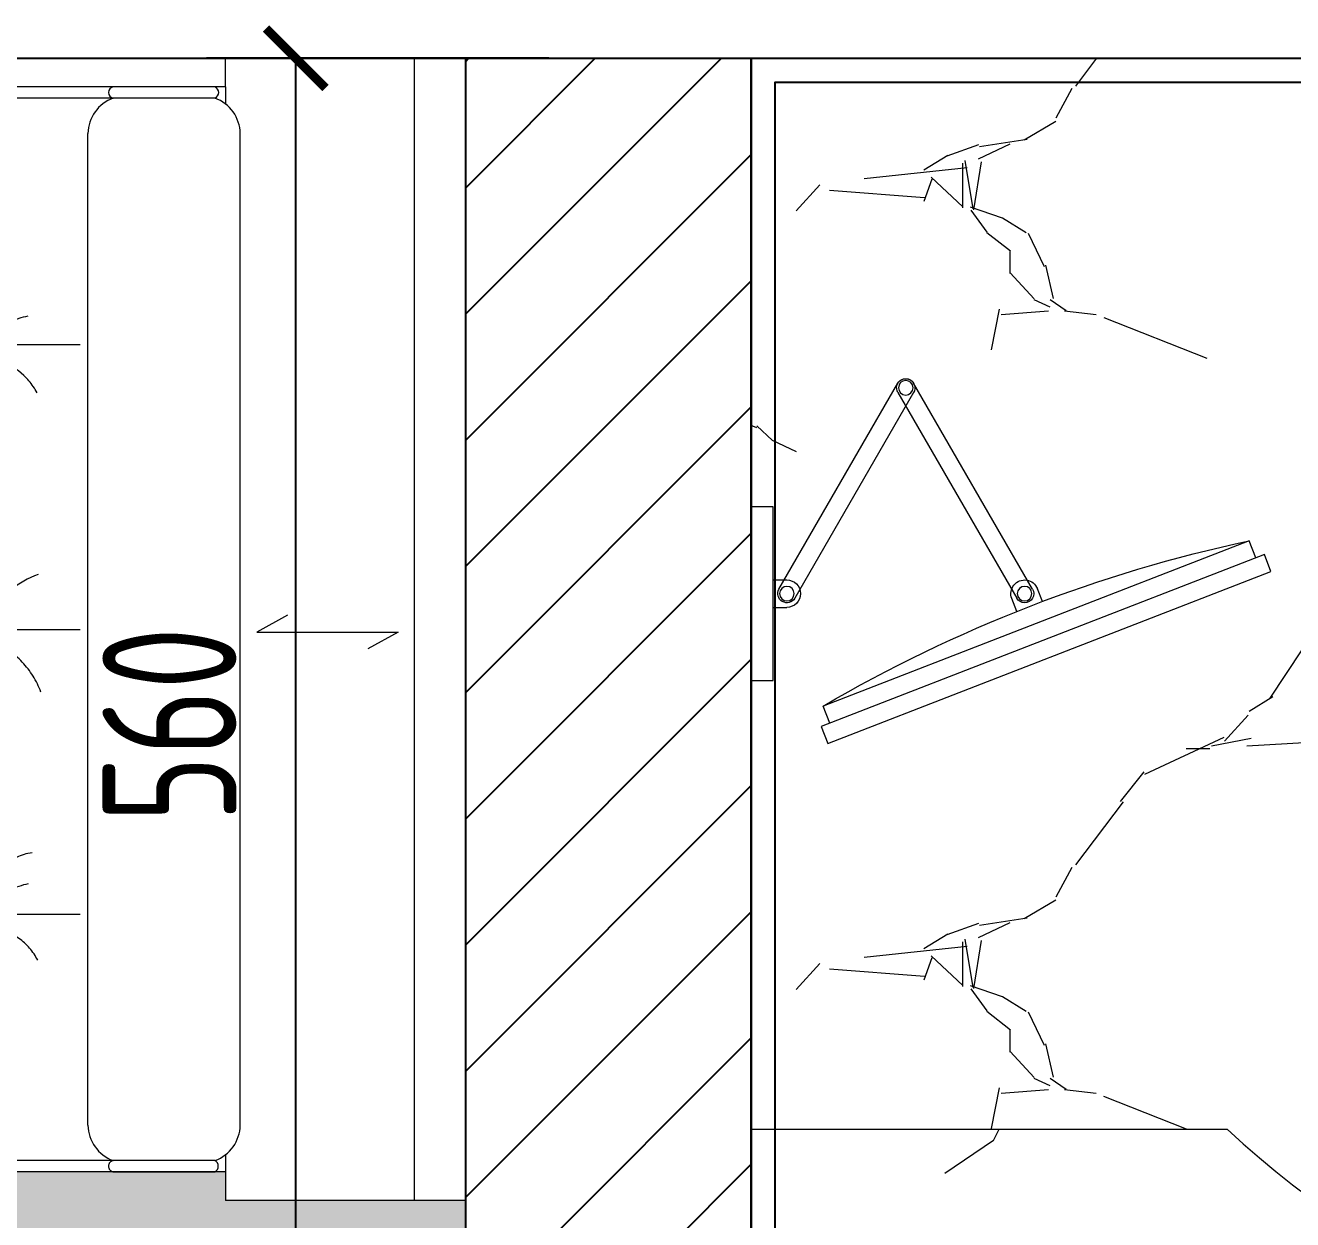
# Model space of a CAD drawing. Header units: millimetres. Extents: x 3162 to 221128, y -144913 to 11496.
# Drawn here: x 171016 to 171548, y -13705 to -13203 of the extents above; entities that cross this region are included whole.
import ezdxf
from ezdxf.xclip import XClip

# ---------------------------------------------------------------- set-up
doc = ezdxf.new("R2010")
doc.units = ezdxf.units.MM
doc.header["$LTSCALE"] = 10
doc.header["$XCLIPFRAME"] = 2
doc.linetypes.add('HIDDEN', pattern=[9.524999999999995, 6.349999999999998, -3.174999999999998])
doc.layers.get('Defpoints').update_dxf_attribs({"color": 250})
for name, color, linetype, lineweight in [('FC-Hatch【平面填充】', 250, 'Continuous', 0), ('FF-FIXT【洁具】', 31, 'Continuous', 0), ('FF-【活动成品家具】', 51, 'Continuous', 0), ('RC-dimensions', 44, 'Continuous', 0)]:
    doc.layers.add(name, color=color, linetype=linetype, lineweight=lineweight)
doc.layers.add('WALL_NEW【新建墙体】', color=4, linetype='Continuous')
doc.layers.add('WALL【墙体】', color=7, linetype='Continuous')
doc.styles.add('尺寸标注', font='ARCHS.SHX', dxfattribs={"width": 0.8})
doc.dimstyles.new('海龙1：25', dxfattribs={"dimscale": 25, "dimtxt": 2.25, "dimasz": 1, "dimexe": 1.5, "dimexo": 1, "dimgap": 1, "dimtad": 1, "dimdec": 0, "dimrnd": 5, "dimdsep": 46, "dimtxsty": '尺寸标注', "dimblk": 'ARCHTICK', "dimblk1": 'ARCHTICK', "dimblk2": 'ARCHTICK', "dimcen": 1, "dimclrd": 44, "dimclre": 44, "dimclrt": 2, "dimadec": 0, "dimazin": 0, "dimtfac": 1, "dimtdec": 0, "dimtix": 1, "dimtmove": 2, "dimatfit": 3, "dimldrblk": 'hl_arrow2', "dimfxl": 5, "dimfxlon": 1, "dimarcsym": 0})

# ---------------------------------------------------------------- blocks, each defined once
blk = doc.blocks.new('贵妃椅22')
for p, q in [((1350.000003632478, 599.9999917949882), (1223.737496810529, 599.9999917949882)), ((1223.737496810529, 584.999991794988), (1223.737496810529, 599.9999917949882)), ((1322.858439112548, 599.9999917949882), (1322.858439112548, -8.2050116816e-06)), ((1350.000003632478, -8.2050116816e-06), (1350.000003632478, 599.9999917949882)), ((1223.737496810529, 584.999991794988), (825.0000036324782, 584.9999917949916)), ((1223.737496810529, 584.999991794988), (1223.737496810529, 584.999991794988)), ((1223.737496810529, 584.999991794988), (1223.737496810529, 576.0416467355955)), ((1164.904883881507, 578.9999917949889), (825.0000036324782, 578.9999917949915)), ((1218.388798191299, 578.9999917949882), (1164.904883881507, 578.9999917949889)), ((1164.904883881507, 20.99999179498889), (825.0000036324782, 20.99999179499162)), ((1218.209409580333, 20.99999179498832), (1164.904883881507, 20.99999179498889)), ((1223.737496810529, 23.95833685438106), (1223.737496810529, 14.99999179498832)), ((1223.737496810529, 14.99999179498832), (825.0000036324782, 14.99999179499161)), ((1223.737496810529, 14.99999179498832), (1223.737496810529, -8.2050116816e-06)), ((1350.000003632478, -8.2050116816e-06), (1223.737496810529, -8.2050116816e-06))]:
    blk.add_line(p, q)
at = {"color": 8, "ltscale": 150}
for p, q in [((1151.545704142016, 39.49854962612051), (1151.545704142016, 560.5014339638864)), ((1231.568589319824, 39.49854962611994), (1231.568589319824, 560.5014339638858)), ((1256.332847183396, 307.4719173059841), (1240.331640350981, 298.5848980343419)), ((1240.331640350981, 298.5848980343419), (1314.579221293068, 298.5848980343419)), ((1314.579221293068, 298.5848980343419), (1298.578014460683, 289.6978787627288))]:
    blk.add_line(p, q, dxfattribs=at)
at = {"color": 8, "linetype": 'HIDDEN', "ltscale": 150}
for p, q in [((1103.730700643384, 449.5488822009928), (1147.551884634507, 449.5488822009928)), ((1103.730700643384, 299.9999917949889), (1147.551884634507, 299.9999917949889)), ((1103.730700643384, 150.4511013889849), (1147.551884634507, 150.4511013889849))]:
    blk.add_line(p, q, dxfattribs=at)
for points in [[(1218.209409580333, 584.999991794988), (1218.209409580333, 584.999991794988), (1164.904883881507, 584.9999917949888)], [(1164.904883881507, 14.99999179498888), (1164.904883881507, 14.99999179498888), (1218.209409580333, 14.99999179498832)]]:
    blk.add_lwpolyline(points)
for centre, radius, start, end in [((1165.359471394913, 581.9999917949888), 3.034246167886228, 98.61643342096178, 261.3835665790382), ((1216.997385507857, 581.9999917949882), 3.235583773026221, 291.9991034623337, 68.00089653766639), ((1216.64356435975, 17.99999179498832), 3.384061355060337, 297.5622358154118, 62.4377641845882)]:
    blk.add_arc(centre, radius, start, end)
at = {"color": 8, "ltscale": 150}
for centre, start, end in [((1171.690198458265, 560.0933773177663), 110.2224802992624, 178.8395476071204), ((1211.424095003575, 560.093377317766), 1.160452392879584, 69.77751970073757), ((1171.690198458265, 39.90660627221121), 181.1604523928796, 249.7775197007376), ((1211.424095003575, 39.90660627221064), 290.2224802992624, 358.8395476071204)]:
    blk.add_arc(centre, 20.14862678901738, start, end, dxfattribs=at)
at = {"color": 8, "linetype": 'HIDDEN', "ltscale": 150}
for centre, radius, start, end in [((1125.693956799747, 432.714052453316), 32.25547185628187, 100.3350618777534, 134.7988788103394), ((1093.33900230535, 407.1160350578128), 35.90636358015946, 28.56394392531509, 77.2040642307268), ((1141.792934264755, 284.0430167834846), 47.71302712954682, 110.1645401548422, 149.5652617573926), ((1084.799172308732, 251.936999215918), 44.63094782655335, 19.7900035330675, 67.69562033608902), ((1125.209341455105, 157.5583114708996), 25.2181436981035, 96.8605540097, 173.3872954696859), ((1127.280234218866, 130.8168412039803), 36.20779973736176, 101.2815643210634, 134.2339937721485), ((1098.223468006908, 112.8338067212597), 30.05826268830983, 26.32413102590885, 84.54431419409515)]:
    blk.add_arc(centre, radius, start, end, dxfattribs=at)
at = {"linetype": 'HIDDEN', "ltscale": 150}
blk.add_arc((1165.41410914695, 17.99999179498889), 3.042911495750919, 99.63366396561645, 260.3663360343836, dxfattribs=at)
blk = doc.blocks.new('刮须镜平面')
at = {"color": 0, "ltscale": 0.4}
for p, q in [((-118.2063077272614, 1.921077555802184), (-68.2589210642036, 88.43244683538798)), ((-11.6568493595696, 1.921055089507715), (-61.60419954027748, 88.43244543223409)), ((-61.6042003504117, 84.59034016897205), (-111.5515870135277, -1.921029110613744)), ((-68.25892187433783, 84.59034157212591), (-18.31157169362995, -1.921048770484048)), ((-9.221060327836312, -36.49999805632979), (-9.221044935635293, 36.50000194495078)), ((-9.221044935635293, 36.50000194495078), (7.6961005107e-06, 36.50000000064028)), ((7.6961005107e-06, 36.50000000064028), (-7.6961005107e-06, -36.50000000064028)), ((-212.0707587773795, 15.04673342482419), (-209.2909871091833, 22.21052857040195)), ((-209.2909871091833, 22.21052857040195), (-30.19610847032164, -47.28376313456101)), ((-218.4324280183646, 9.272824113315435), (-215.6526563501684, 16.43661925889318)), ((-215.6526563501684, 16.43661925889318), (-29.39398256572895, -55.83744411426596)), ((-32.17375423398336, -63.00123925978549), (-218.4324280183646, 9.272824113315435)), ((-9.221051416592672, 5.763159839145369), (-14.98420931142755, 5.76316105434671)), ((-122.3492897778051, -3.320638484496155), (-120.251793729607, 2.084852973755912)), ((-111.6035970594966, -7.490295986819544), (-109.5061010112986, -2.084804528567474)), ((-9.221053846878927, -5.763155950524378), (-14.98421174177201, -5.763154735381249)), ((-7.6961005107e-06, -36.50000000064028), (-9.221060327836312, -36.49999805632979)), ((-32.97588014812209, -54.44755827455082), (-30.19610847998411, -47.28376312897307)), ((-29.39398256572895, -55.83744411426596), (-32.17375423398336, -63.00123925978549))]:
    blk.add_line(p, q, dxfattribs=at)
for centre in [(-64.93156070727855, 86.51139350218), (-114.8789473704528, 2.42225942202e-05), (-14.98421052657068, 3.1594536267e-06)]:
    blk.add_circle(centre, 3.073684210579444, dxfattribs=at)
for centre, radius, start, end in [((-64.93156070727855, 86.51139350218), 3.842105263215895, 29.99998792192617, 209.9999879219262), ((-64.93156070727855, 86.51139350218), 3.842105263221217, 329.9999879214403, 149.9999879214403), ((-335.3529735520715, -568.1872037247518), 603.7061426929396, 59.63727570470571, 77.94717121979303), ((-114.8789473704528, 2.42225942202e-05), 5.763157894836368, 338.7922234641007, 158.7922234641008), ((-14.98421052657068, 3.1594536267e-06), 5.763157894836368, 89.9999879137668, 269.9999879137668), ((-114.8789473703946, 2.42225942202e-05), 3.842105263221217, 149.9999879214403, 329.9999879214403), ((-14.98421052657068, 3.1594536267e-06), 3.842105263211995, 209.9999879219262, 29.99998792192617)]:
    blk.add_arc(centre, radius, start, end, dxfattribs=at)
blk = doc.blocks.new('海龙_05091009')
at = {"layer": 'FC-Hatch【平面填充】'}
h = blk.add_hatch(dxfattribs=at)
h.set_pattern_fill('AR-SAND', color=256, scale=2.5)
h.set_pattern_definition([(37.50000000000001, (-3374.999999999993, -1675), (-4.000078239960113, 122.3533093323356), [0, -96.52, 0, -107.95, 0, -103.1875]), (7.499999999999999, (-3374.999999999993, -1675), (112.3808207845006, 179.2062751420886), [0, -52.07, 0, -86.995, 0, -33.33750000000001]), (327.5, (-3453.104999999996, -1675), (197.7480925603645, 0.3592961696364405), [0, -31.75, 0, -114.3, 0, -149.225]), (317.5, (-3453.104999999996, -1675), (190.8891131180743, 55.73233081430408), [0, -15.875, 0, -74.92999999999998, 0, -85.72499999999998])])
h.paths.add_polyline_path([(1175, -259.9775265478675), (1174.999999999978, 75.04494690475984), (1174.999999999978, 1075.000000000014), (1174.999999999978, 1194.999999999996), (1073.989994542426, 1194.999999999996), (1073.989994542426, 1206.999999999996), (754.9999999999854, 1207), (289.7333247738497, 1207), (277.9573729401818, 1207), (277.9573729401818, 1195), (174.9999999999854, 1195), (174.9999999999854, 1675), (-209.9999999999927, 1675), (-209.9999999999927, 1225), (-584.9999999999927, 1225), (-584.9999999999927, 1125), (-1334.999999999993, 1125), (-1334.999999999993, 1225), (-1709.999999999993, 1225), (-1709.999999999993, 1675), (-1895.000000001273, 1675), (-1895.000000001331, 1075.000000003365), (-3095.000000000109, 1075.000000003365), (-3174.999999999994, 1074.999999999993), (-3174.999999999994, 1675), (-3374.999999999993, 1675), (-3374.999999999993, 800), (-3374.999999999993, -800.0000000000073), (-3374.999999999993, -1674.999999999993), (-3174.999999999994, -1674.999999999993), (-3174.999999999994, -1074.999999999993), (-3094.999999999993, -1074.999999999993), (-3094.999999999993, -1674.999999999993), (-2509.999999999994, -1674.999999999993), (-2509.999999999994, -1255.000000000014, -0.2666666666666654), (-1909.999999999993, -1255.000000000014), (-1909.999999999993, -1675), (-1859.999999999993, -1675), (-1859.999999999993, 325), (-807.9443794633335, 325, -0.0829619080701777), (-741.2806307262144, 535.6082090783018), (-746.4526745225447, 538.7906078367523), (-740.3093443774777, 537.5029942471155, -0.0676040327796236), (-636.907743844029, 685.3611857642572), (-641.029393316865, 689.8209732605354), (-635.4612685072861, 686.923657238367, -0.0676040327796258), (-496.0024171537441, 801.4014479698126), (-498.7679884170356, 806.8078621675741), (-494.1880312875073, 802.5157243878275, -0.0676040327796106), (-329.0149541370192, 875.1228202960447), (-330.2193374217168, 881.0748921868), (-326.9672224407623, 875.706260873485, -0.1366377528075043), (32.65171954385005, 877.2826912150557), (34.71527211875218, 882.9940351601178), (34.7044876002401, 876.7172256424711, -0.0676040327796336), (200.5077675359789, 805.5610020625135), (204.035700139073, 810.5038140594188), (202.331852598727, 804.4626752937181, -0.0676040327796243), (342.7889777781893, 691.2119279323015), (347.5196397874461, 695.0196222269988), (344.2490958027847, 689.6621978392502, -0.0676040327796399), (448.9430038000572, 542.7162165404334), (454.5255436557127, 545.1063938662373), (449.930864512251, 540.8300195145422, -0.0676040327796321), (511.0968871138974, 371.0871154781635), (517.1172733732674, 371.8825073171065), (511.5392254038088, 369.0043421240625, -0.0676040327796099), (524.6409585294022, 189.0535700204345), (530.6526866850327, 188.1951857984676), (524.5049681896269, 186.9286901097584, -0.0676040327796234), (488.5707162296966, 10.11617548570939), (494.127923906024, 7.667677633759012), (487.866483041631, 8.106781640784902, -0.0676040327796205), (405.5613250757887, -152.454100157407), (410.2518596021109, -156.3111177548489), (404.3410787933098, -154.1989803875112, -0.067604032779623), (281.7692118668201, -286.6001632740481), (285.2451977550373, -291.579643266421), (280.123452574473, -287.9511201049354, -0.0676040327796235), (126.3754713283051, -382.3730140402222), (128.3791106066273, -388.1056511760289), (124.4262574639651, -383.2298531839551, -0.0676040327796108), (-49.0950536830278, -432.6696182462329), (-48.71236177378159, -438.7302490543188), (-51.20315784414561, -432.9687918633209, -0.0033102513488365), (-59.99999999999272, -434.1436221859366), (-59.99999999999272, -1675), (-9.999999999992724, -1675), (-9.999999999992724, -1255.000000000014, -0.2666666666666654), (590.0000000000073, -1255.000000000014), (590.0000000000073, -1674.999999999996), (1174.999999999978, -1674.999999999996), (1174.999999999978, -1459.977526547634)])
h.paths.add_polyline_path([(-2268.75263337847, 530.6928188503407, -0.0425409077106586), (-2719.564731360595, 529.9670320907059, -0.3926926283028841), (-2742.847185532985, 555.51717163594, -0.0540132978804107), (-2733.253124120049, 637.1861347588965, -0.1043875862949472), (-2775.572007571465, 953.7108372411167, -0.0804153247872458), (-2773.909922951731, 961.6565640474292), (-2766.138984126789, 988.2983255126054), (-2766.242290633956, 1052.465689578665), (-2223.757709367659, 1053.339064823336), (-2223.654402860433, 989.1717007573062), (-2215.797720518342, 962.5550990437912, -0.0804153247678433), (-2214.110060071172, 954.6147651750326, -0.1043875862954867), (-2255.40954633891, 637.9554409587945, -0.0540132978977461), (-2245.552568787112, 556.3177930882666, -0.3926926280040245)], flags=16)
h = blk.add_hatch(dxfattribs=at)
h.set_pattern_fill('大理石', color=256, scale=80, angle=333, pattern_type=2)
h.set_pattern_definition([(14.98721250000001, (1575.372589352904, -64.30908895426182), (1241.351375111815, 215.9785313980032), [16.14434959999999, -3374.16872]), (41.19859049999996, (1350.090465805479, 22.19526512091397), (1135.500916414929, 1118.390646746497), [58.15978000000001, -4013.02472]), (33.94539589999999, (1326.323460087464, 1.982168237958831), (792.2840801709407, 444.7897550861608), [24.7095112, -5164.287839999998]), (63.00000000000001, (1346.821735660123, 15.78002099797595), (449.0672881909373, -228.8112118687317), [7.199996799999999, -748.7999519999997]), (44.56505110000001, (1564.558297019706, -74.96042422699246), (343.2168194016759, 673.6009315118897), [15.178932, -1578.60896]), (144.469234, (1564.558297019706, -74.96042422699246), (-449.0672829246242, 228.8112155667902), [24.2684968, -5072.115839999999]), (52.2157021, (1513.373739071699, -101.4054231339323), (1821.934552081308, 2465.592503723007), [51.3061416, -5335.838320000001]), (35.13299610000002, (1280.103458860547, 276.035650480866), (3512.353220693107, 2452.759840897297), [118.0948752, -24681.828]), (333, (1336.892180920942, 371.5026143953147), (343.2168178030975, 673.6009322864061), [0, -504]), (37.98310650000001, (1690.114477589923, 345.9104374977651), (1927.78502079079, 1563.180361013861), [79.45413839999998, -8263.229599999997]), (54.43911039999998, (1727.673782445126, -8.57806220070779), (3987.085911443302, 5604.78592154266), [112.8574336, -23587.2016]), (55.87498360000002, (1510.670519158069, 178.7577395172993), (2165.151341363035, 3139.19346390183), [58.0482544, -12132.0848]), (49.75948000000007, (1393.851693727462, 60.50342442151305), (1478.717739676675, 1791.991573602504), [125.7425912, -13077.228]), (333, (1324.01415393535, 96.50159359319514), (343.2168178030975, 673.6009322864061), [0, -504]), (333, (1327.555675865507, 85.61440001203663), (343.2168178030975, 673.6009322864061), [0, -504]), (333, (1396.433944124255, 95.93254014057676), (343.2168178030975, 673.6009322864061), [0, -504]), (333, (1422.417286641917, 182.6026984941818), (343.2168178030975, 673.6009322864061), [0, -504]), (32.03624340000004, (1475.081118778631, 156.4876948008677), (792.2840719578523, 444.7897585500109), [41.98285120000001, -8774.416]), (333, (1509.993236342554, 177.536071205599), (343.2168178030975, 673.6009322864061), [0, -504]), (333, (1440.522146650764, 182.4605095879378), (343.2168178030975, 673.6009322864061), [0, -504]), (333, (1484.21259924474, 214.6950623249977), (343.2168178030975, 673.6009322864061), [0, -504]), (333, (1429.500109366454, 160.8285434216886), (343.2168178030975, 673.6009322864061), [0, -504]), (23.19442889999998, (1666.423395635414, -17.77317588461665), (792.2841054818228, 444.7897195984968), [18.7446008, -3917.621200000001]), (63.00000000000001, (1656.617201567424, -37.01891538147538), (449.0672881909373, -228.8112118687317), [21.5999984, -734.3999679999997]), (16.66778010000003, (1621.654070873824, -47.4869316874756), (2033.635493811864, 660.7682234252862), [36.4965752, -7627.78392]), (63.00000000000001, (1618.385337822932, -53.9021815128508), (449.0672881909373, -228.8112118687317), [7.199996799999999, -748.7999519999997]), (12.80557099999995, (1590.967770070725, -60.13410166584073), (1241.351377112339, 215.9785471857135), [28.1169, -5876.43176]), (333, (1547.958731033323, 18.72680498118643), (343.2168178030975, 673.6009322864061), [0, -504]), (333, (1668.122709029943, -16.87071620449933), (343.2168178030975, 673.6009322864061), [0, -504]), (333, (1668.122709029943, -16.87071620449933), (343.2168178030975, 673.6009322864061), [0, -504]), (2.357753500000008, (1683.652941049142, -10.39056903633536), (1690.418676736538, -12.83269654880882), [44.05814160000001, -4582.04688]), (333, (1689.256925721827, 28.47583480897811), (343.2168178030975, 673.6009322864061), [0, -504]), (119.3099319999999, (1690.114477589923, 345.9104374977651), (-554.9177643962574, 1131.22333714176), [51.91993679999999, -5399.67352]), (341.13010235, (1595.168675080982, 281.1572554451995), (4833.889660654136, -1614.511172777954), [50.9116848, -10640.5424]), (20.86240520000002, (1488.125672378679, 319.5368898946654), (2825.919599340501, 1105.557944392456), [67.96705039999999, -14205.1128]), (347.6208739, (1376.683626818936, 343.9964570965058), (3037.62054449714, -699.2663033544562), [114.0946975999999, -11865.84719999999]), (333, (1434.632379480812, 367.1148719010636), (343.2168178030975, 673.6009322864061), [0, -504]), (351.4349488, (1543.235615339617, 226.8109837395823), (2139.485954396335, -241.6439154804947), [22.7684016, -4758.595279999998]), (349.6992442, (1565.750089971472, 223.4200312521825), (449.0672981576216, -228.8111668869144), [12.52836559999999, -2618.428719999999]), (74.09372299999997, (1578.076533361571, 221.1797708943814), (1504.383109666753, 5172.828906972029), [62.3653728, -13034.3624]), (333, (1535.383758139978, 279.4488077068927), (343.2168178030975, 673.6009322864061), [0, -504]), (333, (1595.575991515121, 282.5407557620312), (343.2168178030975, 673.6009322864061), [0, -504]), (333, (1495.234687012787, 236.3271275711704), (343.2168178030975, 673.6009322864061), [0, -504]), (333, (1510.991300705849, 409.9521070472837), (343.2168178030975, 673.6009322864061), [0, -504]), (333, (1474.648853316095, 392.1388370914574), (343.2168178030975, 673.6009322864061), [0, -504]), (17.14490259999994, (1610.366831448111, 374.4227693778449), (2033.635493106662, 660.7682246893833), [56.85771599999998, -11883.2616]), (27.58294469999995, (1551.636691068539, 343.7416519256367), (792.2841028408569, 444.7897141689042), [66.2613032, -13848.6104]), (333, (1611.198046385114, 374.5607853317306), (343.2168178030975, 673.6009322864061), [0, -504]), (333, (1528.831190117896, 373.6142547077978), (343.2168178030975, 673.6009322864061), [0, -504]), (333, (1611.198046385114, 374.5607853317306), (343.2168178030975, 673.6009322864061), [0, -504]), (333, (1551.17238806287, 342.6579089672923), (343.2168178030975, 673.6009322864061), [0, -504]), (48.06858279999997, (1643.344136587773, 264.6913833708968), (1478.717734638305, 1791.991576644941), [18.6290088, -3893.46288]), (63.00000000000001, (1655.792795809611, 278.5503442691224), (449.0672881909373, -228.8112118687317), [75.59999999999998, -680.4000000000002]), (23.19442889999998, (1878.738363336611, 520.5068558447018), (792.2841054818228, 444.7897195984968), [18.7446008, -3917.621200000001]), (333, (1681.416521705243, 441.1908483972584), (343.2168178030975, 673.6009322864061), [0, -504]), (333, (1692.173325018018, 426.6272862242548), (343.2168178030975, 673.6009322864061), [0, -504]), (333, (1641.797748031553, 470.4602004740482), (343.2168178030975, 673.6009322864061), [0, -504]), (333, (1754.36652119756, 513.0129977723989), (343.2168178030975, 673.6009322864061), [0, -504]), (26.13010230000004, (1780.523829606318, 449.3384293195922), (792.2841064144502, 444.7897196688073), [35.99999840000001, -7523.999679999999]), (63.00000000000001, (1752.739611385448, 394.8088307520666), (449.0672881909373, -228.8112118687317), [61.19999839999999, -694.799984]), (333, (1753.359887953942, 395.8567929222045), (343.2168178030975, 673.6009322864061), [0, -504]), (356.1985905, (1860.500723934507, 521.7186510413958), (1690.418671228329, -12.83270382576938), [18.2778568, -3820.07168]), (39.03751099999994, (1851.320796297216, 514.2749353285217), (1135.500912161022, 1118.39064111603), [11.818628, -2470.09344]), (39.03751099999994, (1842.140864691959, 506.8312153523983), (1135.500912161022, 1118.39064111603), [11.818628, -2470.09344]), (54.86989759999999, (1812.84449866935, 465.1932170418514), (2165.15137829361, 3139.193446897884), [50.91168479999999, -10640.54239999999]), (63.00000000000001, (1895.967907687926, 527.8894641321747), (449.0672881909373, -228.8112118687317), [18.0000016, -737.999984]), (333, (1858.08108543705, 575.4763854578486), (343.2168178030975, 673.6009322864061), [0, -504])])
edge = h.paths.add_edge_path()
edge.add_line((2321.243279597679, 937.5224734515867), (2320.000000000037, 937.5224734515867))
edge.add_line((2320.000000000037, 937.5224734515867), (2320, 982.5224734515832))
edge.add_line((2320, 982.5224734515832), (2379.625000003136, 982.5224734516304))
edge.add_line((2379.625000003136, 982.5224734516304), (2379.625000003128, 997.1561478196637))
edge.add_line((2379.625000003128, 997.1561478196637), (2400.599579224872, 997.156147819678))
edge.add_line((2400.599579224872, 997.156147819678), (2400.599579222588, 1014.694195209271))
edge.add_line((2400.599579222588, 1014.694195209271), (2396.500000001368, 1014.694195209267))
edge.add_line((2396.500000001368, 1014.694195209267), (2396.500000001353, 1029.143232837046))
edge.add_ellipse((2408.650000000278, 1023.39182408524), major_axis=(-8.591347391677326, 8.591347391677326), ratio=0.9999999999849964, start_angle=-30.367717521194777, end_angle=45.00000000048118, ccw=False)
edge.add_ellipse((2433.388642290527, 918.4525327361116), major_axis=(-0.09305673498679147, 119.9626939101849), ratio=0.9999999997414024, start_angle=342.4479810667443, end_angle=373.35889258860044, ccw=False)
edge.add_ellipse((2517.764826339823, 1171.7420876178), major_axis=(1.729449881482552, 147.0286309752031), ratio=0.999999999723832, start_angle=161.5022176041932, end_angle=176.9432310338973)
edge.add_ellipse((2515.223061127574, 1154.520208189082), major_axis=(-91.70875193011457, 91.70875193011456), ratio=0.9999999999995047, start_angle=131.8947845400374, end_angle=141.4866323429572)
edge.add_ellipse((2532.529512476504, 1006.531890273389), major_axis=(-13.65154796016119, 13.65154796016119), ratio=0.9999999999983596, start_angle=288.4569078769873, end_angle=322.9030174347773)
edge.add_ellipse((2534.019482170079, 1026.119634972248), major_axis=(5.920311599399759, 5.920311599399776), ratio=0.9999999999975128, start_angle=232.2897858302357, end_angle=289.0629324597223)
edge.add_ellipse((2489.269749677879, 1350.94828343697), major_axis=(-0.05919768390635017, 336.2688118382371), ratio=0.9999999997363276, start_angle=173.9083078491707, end_angle=187.8200444774341, ccw=False)
edge.add_ellipse((2443.838092152699, 931.0959119207691), major_axis=(-0.0253909486387245, 86.03668006579062), ratio=0.9999999997431008, start_angle=353.4387973684427, end_angle=373.2694629699254)
edge.add_line((2419.400420777442, 1013.939192475736), (2419.400420775448, 997.1561478196927))
edge.add_line((2419.400420775448, 997.1561478196927), (2429.574999997961, 997.1561478197))
edge.add_line((2429.574999997961, 997.1561478197), (2440.374999996842, 997.1561478197071))
edge.add_line((2440.374999996842, 997.1561478197071), (2440.37499999685, 982.5224734516812))
edge.add_line((2440.37499999685, 982.5224734516812), (3121.495011010776, 982.5224734522343))
edge.add_arc((3105.497971753786, 989.9447767670572), 17.63507446785964, 335.1096515156199, 392.8315172542846)
edge.add_arc((3144.068385007893, 1015.811013415485), 28.81009219572102, 183.0838361765841, 214.4681608903187, ccw=False)
edge.add_line((3115.300013084977, 1014.26111366694), (3115.300013084925, 1023.546582887171))
edge.add_arc((3111.51203329274, 1023.191576657311), 3.804578863584172, 5.354072615896152, 84.64592781936508)
edge.add_line((3111.867039493823, 1026.979556452192), (3111.867039493809, 1041.58949985724))
edge.add_arc((3111.344316802068, 1045.545196140072), 3.990084221477241, 277.5276960135319, 352.4723039864749)
edge.add_line((3115.300013084903, 1045.022473448331), (3134.999999999964, 1045.022473448345))
edge.add_line((3134.999999999964, 1045.022473448345), (3134.999999999964, 1125.000000000003))
edge.add_line((3134.999999999964, 1125.000000000003), (3084.999999999936, 1125.000000000003))
edge.add_line((3084.999999999936, 1125.000000000003), (2369.999999999985, 1124.999999999996))
edge.add_line((2369.999999999985, 1124.999999999996), (2319.999999999978, 1124.999999999996))
edge.add_line((2319.999999999978, 1124.999999999996), (2319.999999999978, 1075.000000000011))
edge.add_line((2319.999999999978, 1075.000000000011), (2199.999999999978, 1075.000000000011))
edge.add_line((2199.999999999978, 1075.000000000011), (2199.999999999978, 1225.000000000004))
edge.add_line((2199.999999999978, 1225.000000000004), (1999.999999999978, 1225.000000000004))
edge.add_arc((1747.499999999971, 1493.781249999982), 368.7812499999879, 226.7889455147223, 313.2110544852801, ccw=False)
edge.add_line((1494.999999999978, 1224.999999999996), (1294.999999999978, 1224.999999999996))
edge.add_line((1294.999999999978, 1224.999999999996), (1294.999999999978, 1075.000000000014))
edge.add_line((1294.999999999978, 1075.000000000014), (1174.999999999978, 1075.000000000014))
edge.add_line((1174.999999999978, 1075.000000000014), (1174.999999999978, 75.04494690475985))
edge.add_line((1174.999999999978, 75.04494690475984), (1345.000000003965, 75.04494690475984))
edge.add_line((1345.000000003965, 75.04494690475984), (1344.99999971041, 94.74493292564148))
edge.add_arc((1344.477276959718, 98.70062920068813), 3.990084221479356, 277.5276968673742, 352.4723048402792)
edge.add_line((1348.432973250347, 98.17790656789292), (1363.042916655395, 98.17790678560051))
edge.add_arc((1366.830896444982, 98.53291304312731), 3.804578863582156, 185.3540730343823, 275.3540734690384)
edge.add_line((1367.185902731246, 94.74493325623187), (1372.66155999506, 94.74493333779901))
edge.add_arc((1374.211460171966, 65.97656143796121), 28.81009219571755, 55.53183996359951, 93.0838370297185, ccw=False)
edge.add_arc((1400.077696245607, 104.5469750775301), 17.63507446785494, 237.168483599412, 274.8445548097826)
edge.add_line((1401.567026231205, 86.97490212978664), (1401.567026279124, 83.75941827702991))
edge.add_line((1401.567026279124, 83.75941827702991), (1404.99999987021, 83.75941832818353))
edge.add_line((1404.99999987021, 83.75941832818353), (1405.000000000065, 75.04494690474529))
edge.add_line((1405.000000000065, 75.04494690474529), (2107.134498701467, 75.04494690474166))
edge.add_line((2107.134498701467, 75.04494690474166), (2107.134498831321, 83.75941832817989))
edge.add_line((2107.134498831321, 83.75941832817989), (2110.567472422408, 83.75941827702626))
edge.add_line((2110.567472422408, 83.75941827702626), (2110.567472470328, 86.974902129783))
edge.add_arc((2112.056802455925, 104.5469750775264), 17.63507446785494, 265.1554451902175, 302.8315164007059)
edge.add_arc((2137.923038529567, 65.97656143795757), 28.81009219571756, 93.08383532275468, 124.46816003632819, ccw=False)
edge.add_line((2136.373139209732, 94.7449333839686), (2145.658608429963, 94.74493324565263))
edge.add_arc((2145.30360225655, 98.53291304312373), 3.804578863582156, 275.3540717621044, 354.6459269656176)
edge.add_line((2149.091582046138, 98.17790678559686), (2163.701525451186, 98.1779065678893))
edge.add_arc((2167.657221741814, 98.70062920068449), 3.990084221479356, 187.5276951597206, 262.4723031326258)
edge.add_line((2167.134498991123, 94.74493292563784), (2167.134498697567, 75.0449469047562))
edge.add_line((2167.134498697567, 75.0449469047562), (3134.999999999964, 75.04494690475258))
edge.add_line((3134.999999999964, 75.04494690475258), (3134.999999999964, 105.0224734562252))
edge.add_line((3134.999999999964, 105.0224734562252), (3115.300013085675, 105.0224734562107))
edge.add_arc((3111.344316802839, 104.4997507644584), 3.990084221477241, 7.527696013680437, 82.47230398657852)
edge.add_line((3111.867039494573, 108.455447047294), (3111.867039494559, 123.0653904523424))
edge.add_arc((3111.512033293475, 126.8533702472232), 3.804578863586188, 275.3540721806349, 365.3540726154599)
edge.add_line((3115.30001308566, 127.2083764770541), (3115.300013085682, 132.684033740843))
edge.add_arc((3144.068385008614, 134.2339334891039), 28.81009219571645, 145.5318391101509, 183.0838361760191, ccw=False)
edge.add_arc((3105.497971754456, 160.1001701374625), 17.63507446785693, 327.1684827452268, 364.8445539560461)
edge.add_line((3123.070044724395, 161.5894998612275), (3126.285528577151, 161.5894998612311))
edge.add_line((3126.285528577151, 161.5894998612311), (3126.285528577151, 167.569064975607))
edge.add_arc((3134.99999999992, 982.5224734522452), 814.9999999999188, 183.1651803021789, 269.38734730299905, ccw=False)
at = {"layer": 'FF-FIXT【洁具】'}
h = blk.add_hatch(dxfattribs=at)
h.set_pattern_fill('AA大理石深SC800', color=8, scale=700, pattern_type=2)
h.set_pattern_definition([(177.769103, (2571252.35094, -1700751.01409001), (-700.0000218348542, -2.69020922067e-05), [40.03034, -8366.340499999998]), (28.1136392, (2571232.35096, -1700713.61610001), (700.0000027853148, 327.2319676459456), [26.45460999999999, -5529.008239999996]), (76.6298055, (2571232.35096, -1700660.63569001), (-1.04846836949e-05, 327.2319275039206), [14.41495999999999, -3012.719009999998]), (106.9928189999999, (2571235.68429, -1700637.26199001), (6.7219320804e-06, 327.231922176649), [11.40565999999999, -2383.788749999999]), (21.83558970000001, (2571232.35096, -1700613.88829001), (699.9999951685005, 327.231900595305), [25.13679, -5253.585259999999]), (17.3096175, (2571235.68429, -1700607.65528001), (700.0000144967167, 327.2319688743376), [10.47438, -2189.14444]), (162.690382, (2571212.35098, -1700749.45582001), (-700.0000324685388, 327.2319081532297), [20.94876, -2178.67006]), (125.490837, (2571192.35093, -1700743.22281001), (-4.31308433024e-05, 327.2319010970212), [17.22433999999999, -1188.48149]), (162.690382, (2571182.35094, -1700729.19859001), (-700.0000324685388, 327.2319081532297), [10.47438, -2189.14444]), (136.925518, (2571172.35095, -1700726.08212001), (-1.94120411301e-05, 327.2319100642796), [22.81649999999999, -935.4751699999997]), (3.344234399999999, (2571129.01766, -1700712.05790001), (700.0000129823732, 4.66680983385e-05), [26.71214, -5582.84048]), (10.5914065, (2571112.35094, -1700715.17437001), (1400.000030953868, 327.2319727253873), [16.95554, -3543.70772]), (0, (2571102.350957402, -1700715.174386235), (700, 327.23194), [9.999997, -689.99994]), (103.370194, (2571232.35096, -1700713.61610001), (-5.47624203248e-05, 327.2319113169932), [14.41489, -3012.71901]), (90, (2571229.017623402, -1700699.591896235), (700, -4.29e-14), [10.907729, -316.32419]), (90, (2571229.017623402, -1700688.684146235), (700, -4.29e-14), [10.907729, -316.32419]), (78.99512109999998, (2571229.017629999, -1700677.77645001), (-2.71813171915e-05, 327.2319558919686), [17.46184999999998, -3649.521889999999]), (90, (2571232.350960402, -1700626.354256234), (700, -4.29e-14), [12.465978, -314.76592]), (6.6658365, (2571222.35097, -1700609.21355001), (699.9999705167868, 1.27228728733e-05), [13.42411, -2805.632620000001]), (160.679045, (2571222.35097, -1700609.21355001), (-699.9999936553146, 327.2319330049835), [14.12907999999999, -2952.978349999998]), (47.48599590000001, (2570939.01764, -1700814.90218001), (700.0000004575118, 654.4639247861652), [14.79793, -3092.76646]), (6.157180300000002, (2570949.017630001, -1700803.99450001), (2800.00001973066, 327.231928429934), [43.58473, -9109.2134]), (31.9352432, (2570992.350990001, -1700799.31969001), (699.9999716429121, 327.2319318524933), [11.78345, -2462.74511]), (19.3209546, (2571002.350980001, -1700793.08675001), (699.9999959398247, 327.2319281180617), [14.12908, -2952.97835]), (8.856872300000001, (2571015.6843, -1700788.41201001), (699.9999634920426, 5.45515681655e-05), [20.24134, -2105.10111]), (30.29957, (2571035.684279999, -1700785.29547001), (700.0000165525327, 327.2319737808297), [15.44284, -3227.55244]), (61.8626245, (2571049.0176, -1700777.50426001), (-3.71941187932e-05, 327.2319357782109), [14.13664, -1470.21231]), (52.94733950000001, (2571055.684295, -1700765.03832401), (700.0000045539502, 981.6958246126093), [33.192334, -6937.19747]), (51.26399599999999, (2571075.68431, -1700738.54807001), (699.9999970027452, 981.6958528730936), [15.98128, -3340.083040000001]), (25.0548758, (2571085.684300001, -1700726.08212001), (699.9999991529894, -3.3399269572e-06), [36.79571, -735.9142700000001]), (47.48599590000001, (2571119.0176, -1700710.49963001), (700.0000004575118, 654.4639247861652), [14.79793, -3092.76646]), (31.9352432, (2571129.01766, -1700699.59188001), (699.9999716429121, 327.2319318524933), [11.78345, -2462.74511]), (56.6470201, (2571139.017650001, -1700693.35894001), (700.0000012262352, 981.6958188050078), [24.25143, -5068.55181]), (90, (2571152.350956401, -1700673.101726234), (700, -4.29e-14), [15.582476, -311.64945]), (47.48599590000001, (2571152.35097, -1700657.51922001), (700.0000004575118, 654.4639247861652), [29.59586, -3077.96853]), (47.48599590000001, (2571172.35095, -1700635.70372001), (700.0000004575118, 654.4639247861652), [14.79793, -3092.76646]), (19.3209546, (2571182.35094, -1700624.79604001), (699.9999959398247, 327.2319281180617), [14.12908, -2952.97835]), (56.23782330000001, (2571195.684330001, -1700620.12130001), (699.9999625357982, 981.6958534515601), [29.98968000000001, -6267.840880000002]), (25.0548758, (2571015.6843, -1700794.64495001), (699.9999991529894, -3.3399269572e-06), [14.71827, -757.9917100000001]), (80.6556929, (2571012.35097, -1700814.90218001), (2.62425482442e-05, 327.2319152333424), [20.52966999999998, -4290.693539999995]), (160.679045, (2571025.68429, -1700819.57692001), (-699.9999936553146, 327.2319330049835), [14.12907999999999, -2952.978349999998]), (148.064756, (2571035.684279999, -1700825.80993001), (-699.9999670738925, 327.2319416263366), [11.78345, -2462.74511]), (115.424913, (2571042.35094, -1700839.83415001), (-700.0000289623572, 1636.159719665724), [15.52816999999999, -3245.382769999999]), (103.370194, (2571045.68427, -1700853.85837001), (-5.47624203248e-05, 327.2319113169932), [14.41489, -3012.71901]), (144.961427, (2571052.35093, -1700858.53311001), (-700.0000265047787, 654.4638883816218), [8.142330000000001, -1701.74844]), (173.334163, (2571065.68432, -1700860.09138001), (-699.9999705167868, 1.88315250074e-05), [13.42411, -2805.632620000001]), (158.418473, (2571109.01761, -1700877.23207001), (-4199.999994717964, 1636.159741988217), [46.60026000000001, -9739.449300000004]), (78.99512109999998, (2571022.35096, -1700875.67387001), (-2.71813171915e-05, 327.2319558919686), [17.46184999999998, -3649.521889999999]), (4.4550498, (2571025.68429, -1700858.53311001), (700.0000103780479, 4.37183556468e-05), [20.06059999999999, -4192.667779999996]), (154.945124, (2571045.68427, -1700856.97491001), (-699.9999991529895, -8.964658238e-07), [7.359169999999998, -765.3508099999997]), (132.514004, (2571039.01761, -1700853.85837001), (-699.9999993152568, 654.4639260078957), [14.79793, -3092.76646]), (90, (2571029.017627402, -1700842.950636235), (700, -4.29e-14), [9.349487, -317.88246]), (142.076999, (2571029.01762, -1700833.60114001), (-700.0000234849623, 654.4638439168956), [12.67686, -2649.46857]), (125.490837, (2571019.01763, -1700825.80993001), (-4.31308433024e-05, 327.2319010970212), [11.48294, -1194.22296]), (99.34430699999999, (2571012.35097, -1700816.46045001), (-2.56714207794e-05, 327.2319152333425), [20.52959999999999, -4290.693539999995]), (90, (2571009.017626401, -1700814.902196235), (700, -4.29e-14), [18.698967, -308.53291]), (136.925518, (2571009.01764, -1700814.90218001), (-1.94120411301e-05, 327.2319100642796), [18.25319999999998, -940.0384699999997]), (70.3775316, (2570992.350990001, -1700811.78571001), (1.97212043057e-05, 327.2319139182212), [9.92593, -2074.51804]), (175.54495, (2570992.350990001, -1700811.78571001), (-700.0000158154352, -2.36266839246e-05), [40.12119999999995, -4172.607179999995]), (148.064756, (2571589.01762, -1700888.13982001), (-699.9999670738925, 327.2319416263366), [23.56697, -2450.96166]), (35.0385725, (2571549.01766, -1700883.46508001), (700.0000322160538, 654.4638822729693), [8.142329999999994, -1701.748439999999]), (6.6658365, (2571565.68431, -1700883.46508001), (699.9999705167868, 1.27228728733e-05), [13.42411, -2805.632620000001]), (162.690382, (2571555.68432, -1700891.25629001), (-700.0000324685388, 327.2319081532297), [10.47438, -2189.14444]), (64.57508639999999, (2571542.35093, -1700919.30480001), (699.9999828757738, 1636.159742388292), [31.05627, -3229.8546]), (0, (2571549.017625401, -1700883.465096235), (700, 327.23194), [16.666664, -683.3332799999997]), (118.137375, (2571592.35095, -1700894.37283001), (-2.16776039619e-05, 327.231902767106), [7.068319999999999, -1477.28063]), (157.435521, (2571622.350990001, -1700906.83878001), (-699.9999874848523, 327.2318952315563), [32.48693, -6789.768370000001]), (136.925518, (2571629.01765, -1700913.07179001), (-1.94120411301e-05, 327.2319100642796), [9.126599999999991, -949.1650699999997]), (154.945124, (2571639.017640001, -1700917.74653001), (-699.9999991529895, -8.964658238e-07), [11.03871999999999, -761.6712599999997]), (49.4476465, (2571572.35097, -1700889.69809001), (700.0000125685068, 981.6957893253647), [10.25416, -2143.11958]), (51.26399599999999, (2571349.017650001, -1700621.67950001), (699.9999970027452, 981.6958528730936), [15.98128, -3340.083040000001]), (136.925518, (2571349.017650001, -1700621.67950001), (-1.94120411301e-05, 327.2319100642796), [9.126599999999991, -949.1650699999997]), (176.655765, (2571342.35099, -1700615.44656001), (-700.0000170658069, -1.58823139973e-05), [26.71213999999999, -5582.840479999997]), (106.9928189999999, (2571315.68428, -1700613.88829001), (6.7219320804e-06, 327.231922176649), [11.40565999999999, -2383.788749999999]), (19.3209546, (2571299.01763, -1700607.65528001), (699.9999959398247, 327.2319281180617), [14.12908, -2952.97835]), (159.49524, (2571315.68428, -1700613.88829001), (-700.0000066322148, 327.2319549341255), [17.79407, -3718.95475]), (180, (2571325.684291403, -1700613.888306235), (-699.9999999999999, 327.2319400000001), [9.999997, -689.99994]), (22.2465213, (2571289.01764, -1700602.98054001), (700.000019810074, 327.231925235397), [28.8113, -6021.557009999998]), (6.6658365, (2571275.68432, -1700604.53881001), (699.9999705167868, 1.27228728733e-05), [13.42411, -2805.632620000001]), (52.1215557, (2571445.684290001, -1700866.32439001), (700.0000224701641, 981.695827684819), [21.71596, -4538.631579999998]), (78.99512109999998, (2571459.01761, -1700849.18363001), (-2.71813171915e-05, 327.2319558919686), [17.46184999999998, -3649.521889999999]), (162.690382, (2571462.35094, -1700832.04294001), (-700.0000324685388, 327.2319081532297), [10.47438, -2189.14444]), (164.332014, (2571452.35095, -1700828.92640001), (-1399.999966877165, 327.2319562889492), [17.30988, -3617.75911]), (104.970339, (2571435.6843, -1700824.25166001), (-3.98452299114e-05, 327.2319457299223), [12.90394, -2696.924020000001]), (109.622468, (2571432.35097, -1700811.78571001), (-1.74366945244e-05, 327.2319139182212), [9.92593, -2074.51804]), (90, (2571429.017626402, -1700802.436246235), (700, -4.29e-14), [12.465978, -314.76592]), (25.0548758, (2571429.01764, -1700805.55270001), (699.9999991529894, -3.3399269572e-06), [14.71827, -757.9917100000001]), (166.8440389999999, (2571449.01762, -1700810.227440009), (-699.999993265624, 327.2319035283254), [20.53905, -1417.1955]), (0, (2571439.017623402, -1700810.227456235), (700, 327.23194), [9.999997, -689.99994]), (15.667986, (2571422.35098, -1700814.90218001), (1399.999966877165, 327.2319562889487), [17.30988, -3617.75911]), (180, (2571439.017623401, -1700814.902196235), (-699.9999999999999, 327.2319400000001), [16.666664, -683.3332799999997]), (180, (2571452.350957402, -1700814.902196235), (-699.9999999999999, 327.2319400000001), [13.333334, -686.6666100000001]), (61.8626245, (2571449.01762, -1700821.135190009), (-3.71941187932e-05, 327.2319357782109), [7.068319999999999, -1477.28063]), (162.690382, (2571459.01761, -1700824.25166001), (-700.0000324685388, 327.2319081532297), [10.47438, -2189.14444]), (173.334163, (2571472.35093, -1700825.80993001), (-699.9999705167868, 1.88315250074e-05), [13.42411, -2805.632620000001]), (171.143127, (2571482.35099, -1700827.36820001), (-699.9999742697107, -6.0616413583e-06), [10.12067, -2115.22178]), (13.15596, (2571292.35097, -1700738.54807001), (699.9999830447252, 327.2319594738101), [13.6927, -1424.04185]), (146.796701, (2571292.35097, -1700738.54807001), (-1400.000000335004, 981.6958515878916), [19.91877999999999, -4163.01753]), (118.137375, (2571275.68432, -1700727.64032001), (-2.16776039619e-05, 327.231902767106), [14.13664, -1470.21231]), (90, (2571269.017625402, -1700727.640336234), (700, -4.29e-14), [12.465978, -314.76592]), (113.1627449999999, (2571269.017660001, -1700727.64032001), (-3.43879354298e-05, 327.231917657527), [8.474339999999998, -1771.13755]), (75.873987, (2571259.0176, -1700746.33935001), (699.9999942343607, 2945.087491457588), [27.31623999999998, -5709.088069999996]), (90, (2571259.017628402, -1700746.339366235), (700, -4.29e-14), [18.698967, -308.53291]), (106.9928189999999, (2571259.0176, -1700727.64032001), (6.7219320804e-06, 327.231922176649), [11.40565999999999, -2383.788749999999]), (90, (2571255.684291401, -1700754.130576235), (700, -4.29e-14), [37.397934, -289.83395]), (95.31360859999994, (2571255.68427, -1700754.13056001), (-1.33451627887e-05, 327.2319124120451), [35.99434999999998, -7522.822299999998]), (83.5762835, (2571249.01761, -1700747.89755001), (3.25516533582e-05, 327.2319689299808), [29.79375, -6226.894520000002]), (90, (2571249.017624401, -1700747.897566235), (700, -4.29e-14), [9.349487, -317.88246]), (76.6298055, (2571249.01761, -1700738.54807001), (-1.04846836949e-05, 327.2319275039206), [14.41495999999999, -3012.719009999998]), (103.370194, (2571252.35094, -1700724.52385001), (-5.47624203248e-05, 327.2319113169932), [14.41489, -3012.71901]), (90, (2571249.017624402, -1700736.989816235), (700, -4.29e-14), [26.490205, -300.7417]), (133.553349, (2571552.35099, -1700872.55733001), (-700.0000129206056, 654.463911546313), [19.35086999999998, -4044.334629999998]), (169.408593, (2571569.017640001, -1700875.67387001), (-1400.000040964506, 327.2319161352875), [16.95554, -3543.70772]), (6.6658365, (2571542.35093, -1700880.34861001), (699.9999705167868, 1.27228728733e-05), [13.42411, -2805.632620000001]), (66.8372549, (2571542.35093, -1700880.34861001), (-2.93983277e-05, 327.2319451916199), [8.474340000000002, -1771.13755]), (148.064756, (2571545.68433, -1700860.09138001), (-699.9999670738925, 327.2319416263366), [35.35042, -2439.17821]), (164.332014, (2571515.68429, -1700841.39242001), (-1399.999966877165, 327.2319562889492), [17.30988, -3617.75911]), (122.690182, (2571499.01764, -1700836.71768001), (-699.9999866171521, 981.6958593105068), [18.51521, -3869.681550000001]), (160.679045, (2571489.017650001, -1700821.135190009), (-699.9999936553146, 327.2319330049835), [14.12907999999999, -2952.978349999998]), (169.408593, (2571475.68433, -1700816.46045001), (-1400.000040964506, 327.2319161352875), [16.95554, -3543.70772]), (133.553349, (2571459.01761, -1700813.34398001), (-700.0000129206056, 654.463911546313), [19.35086999999998, -4044.334629999998]), (130.552353, (2571445.684290001, -1700799.31969001), (-700.0000040015947, 981.6957954340172), [20.50832, -2132.86542]), (102.074477, (2571432.35097, -1700783.73727001), (-2.49528483418e-05, 327.2319044156633), [15.93501, -3330.417369999999]), (169.408593, (2571429.01764, -1700768.15478001), (-1400.000040964506, 327.2319161352875), [33.91108, -3526.752180000001]), (139.920946, (2571395.68427, -1700761.92177001), (-700.0000023715312, 654.463880851339), [21.78204, -4552.443559999999]), (154.945124, (2571379.017619999, -1700747.89755001), (-699.9999991529895, -8.964658238e-07), [11.03871999999999, -761.6712599999997]), (90, (2571369.017623402, -1700743.222826235), (700, -4.29e-14), [29.60669600000001, -297.62523]), (0, (2571355.684296402, -1700713.616116235), (700, 327.23194), [13.333334, -686.6666100000001]), (14.9560981, (2571332.350930001, -1700719.84911001), (1399.999985273958, 327.2319452721304), [24.15147, -5047.661919999999]), (31.9352432, (2571322.35094, -1700726.08212001), (699.9999716429121, 327.2319318524933), [11.78345, -2462.74511]), (61.8626245, (2571315.68428, -1700738.54807001), (-3.71941187932e-05, 327.2319357782109), [14.13664, -1470.21231]), (17.3096175, (2571305.68429, -1700741.66454001), (700.0000144967167, 327.2319688743376), [10.47438, -2189.14444]), (118.137375, (2571305.68429, -1700741.66454001), (-2.16776039619e-05, 327.231902767106), [7.068319999999999, -1477.28063]), (4.4550498, (2571262.35093, -1700738.54807001), (700.0000103780479, 4.37183556468e-05), [40.12119999999995, -4172.607179999995]), (51.26399599999999, (2571252.35094, -1700751.01409001), (699.9999970027452, 981.6958528730936), [15.98128, -3340.083040000001]), (0, (2571305.684290402, -1700727.640336234), (700, 327.23194), [16.666664, -683.3332799999997]), (166.8440389999999, (2571305.68429, -1700727.64032001), (-699.999993265624, 327.2319035283254), [13.6927, -1424.04185]), (171.143127, (2571292.35097, -1700724.52385001), (-699.9999742697107, -6.0616413583e-06), [20.24134, -2105.10111]), (142.076999, (2571272.35099, -1700721.40738001), (-700.0000234849623, 654.4638439168956), [12.67686, -2649.46857]), (118.137375, (2571262.35093, -1700713.61610001), (-2.16776039619e-05, 327.231902767106), [14.13664, -1470.21231]), (90, (2571235.684290402, -1700646.611486235), (700, -4.29e-14), [9.349487, -317.88246]), (171.143127, (2571265.684330001, -1700606.097080011), (-699.9999742697107, -6.0616413583e-06), [10.12067, -2115.22178]), (154.945124, (2571275.68432, -1700610.77182001), (-699.9999991529895, -8.964658238e-07), [11.03871999999999, -761.6712599999997]), (125.490837, (2571275.68432, -1700610.77182001), (-4.31308433024e-05, 327.2319010970212), [11.48294, -1194.22296]), (0, (2571255.684291401, -1700601.422356234), (700, 327.23194), [13.333334, -686.6666100000001]), (17.3096175, (2571245.68428, -1700604.53881001), (700.0000144967167, 327.2319688743376), [10.47438, -2189.14444])])
h.paths.add_polyline_path([(2199.999999999978, 1675.000000000003), (1847.499999999978, 1675), (1847.499999999978, 1663.485568304397, -0.4142135623730951), (1872.499999999978, 1638.485568304397, -1), (1822.499999999978, 1638.485568304397, -0.4142135623730951), (1847.499999999978, 1663.485568304397), (1847.499999999978, 1675), (1647.499999999978, 1675), (1647.499999999978, 1663.485568304397, -0.414213562373095), (1672.499999999978, 1638.485568304397, -1), (1622.499999999978, 1638.485568304397, -0.4142135623730951), (1647.499999999978, 1663.485568304397), (1647.499999999978, 1675), (1294.999999999978, 1674.999999999996), (1294.999999999978, 1224.999999999996), (1494.999999999978, 1224.999999999996, 0.3960396039604137), (1999.999999999978, 1225.000000000004), (2199.999999999978, 1225.000000000004)])
h.paths.add_polyline_path([(1718.201240739312, 1610.268674099108), (1716.055378977799, 1625.942472869789), (1722.499999999978, 1664.837626962453), (1747.499999999978, 1664.837626962453), (1772.499999999978, 1664.837626962453), (1778.944621022187, 1625.942472869789), (1776.798759260673, 1610.268674099105, -13.57881111085223)], flags=16)
h.paths.add_polyline_path([(1717.499999999978, 1412.426356316016, -1), (1777.499999999978, 1412.426356316016, -1)], flags=0)
h.paths.add_polyline_path([(1727.499999999978, 1412.426356316016, -1), (1767.499999999978, 1412.426356316016, -1)], flags=0)
h.paths.add_polyline_path([(1730.796552152264, 1518.270028109164), (1723.614606889597, 1645.146886462313), (1747.499999999978, 1645.146886462313), (1771.385393110373, 1645.146886462313), (1764.203447847692, 1518.270028109164), (1747.499999999978, 1518.270028109164)], flags=0)
h.paths.add_polyline_path([(1747.499999999992, 1644.850214256246, -1.180720478596001), (1747.499999999978, 1630.663620083545, -1.180720478596001)], flags=0)
at = {"layer": 'WALL_NEW【新建墙体】'}
h = blk.add_hatch(dxfattribs=at)
h.set_pattern_fill('ANSI31', color=8, scale=11.81102362204724)
h.set_pattern_definition([(45, (1257.134498701554, 1075.000000000014), (-26.51650429449553, 26.51650429449553), [])])
h.paths.add_polyline_path([(1294.999999999978, 1675), (1174.999999999978, 1675), (1174.999999999978, 1075.000000000014), (1294.999999999978, 1075.000000000014)])
h.paths.add_polyline_path([(2319.999999999978, 1674.999999999996), (2199.999999999978, 1674.999999999996), (2199.999999999978, 1075.000000000011), (2319.999999999978, 1075.000000000011)])
h.paths.add_polyline_path([(3374.999999999978, 1675.000000000014), (3134.999999999964, 1674.999999999989), (3134.999999999964, 1025.02247345238), (3374.999999999978, 1025.02247345238)])
h.paths.add_polyline_path([(3374.999999999978, 75.04494690478168), (3374.999999999978, 125.0224734523799), (3134.999999999964, 125.0224734523799), (3134.999999999964, 75.04494690475258), (2157.13449870154, 75.0449469047562), (2157.134498701555, -44.95505309524015), (3374.999999999978, -44.95505309523287)])
h.paths.add_polyline_path([(1294.999999999978, -44.95505309524015), (1354.999999999978, -44.95505309524015), (1354.999999999964, 75.04494690475984), (1174.999999999978, 75.04494690475984), (1174.999999999978, -259.9775265476345), (1294.999999999978, -259.9775265476201)])
at = {"layer": 'FF-FIXT【洁具】'}
blk.add_lwpolyline([(1494.999999999978, 1224.999999999996, 0.3960396039604138), (1999.999999999978, 1225.000000000004), (2199.999999999978, 1225.000000000004), (2199.999999999978, 1675.000000000003), (1294.999999999978, 1674.999999999996), (1294.999999999978, 1224.999999999996)], format="xyb", close=True, dxfattribs=at)
at = {"layer": 'WALL_NEW【新建墙体】'}
blk.add_lwpolyline([(1174.999999999978, 1675), (1294.999999999978, 1675), (1294.999999999978, 1075.000000000014), (1174.999999999978, 1075.000000000014)], close=True, dxfattribs=at)
at = {"layer": 'WALL【墙体】'}
blk.add_line((-3374.999999999993, 1675), (3375.000000000007, 1675.000000000003), dxfattribs=at)
at = {"layer": 'FF-FIXT【洁具】', "xscale": -1}
blk.add_blockref('刮须镜平面', (1294.999999999978, 1449.999999999996), dxfattribs=at)
at = {"layer": 'FF-【活动成品家具】', "xscale": 0.8, "yscale": 0.8, "zscale": 0.8}
blk.add_blockref('贵妃椅22', (94.99999709400437, 1195.000006564005), dxfattribs=at)
blk = doc.blocks.new('_ArchTick')
at = {"color": 2, "linetype": 'ByBlock', "const_width": 0.15}
blk.add_lwpolyline([(-0.5, -0.5), (0.5, 0.5)], dxfattribs=at)
blk = doc.blocks.new('*D261')
at = {"layer": 'Defpoints', "color": 0, "transparency": 16777216}
for p in [(171129.2743843706, -13216.76362567727), (171260.6762986425, -13216.76362567727), (171260.6762986425, -13776.7637290888)]:
    blk.add_point(p, dxfattribs=at)
at = {"layer": 'RC-dimensions', "color": 44, "lineweight": -2, "transparency": 16777216}
for p, q in [((171235.6762986425, -13216.76362567727), (171091.7743843706, -13216.76362567727)), ((171129.2743843706, -13776.7637290888), (171129.2743843706, -13216.76362567727)), ((171235.6762986425, -13776.7637290888), (171091.7743843706, -13776.7637290888))]:
    blk.add_line(p, q, dxfattribs=at)
at = {"layer": 'RC-dimensions', "color": 44, "lineweight": -2, "transparency": 16777216, "xscale": 25, "yscale": 25, "zscale": 25}
for p, rotation in [((171129.2743843706, -13216.76362567727), 90), ((171129.2743843706, -13776.7637290888), 270)]:
    blk.add_blockref('_ArchTick', p, dxfattribs=dict(at, rotation=rotation))
at = {"layer": 'RC-dimensions', "color": 2, "transparency": 16777216, "insert": (171076.1493843707, -13496.76367738301), "char_height": 56.25, "attachment_point": 5, "rotation": 90, "style": '尺寸标注'}
blk.add_mtext('560', dxfattribs=at)
blk = doc.blocks.new('hl_arrow2')
at = {"color": 2}
blk.add_line((-0.221303783804, 2.183e-12), (-1, 5.720000000000001e-13), dxfattribs=at)
blk.add_lwpolyline([(-0.221303783804, 0), (-0.861040435366, -0.688592459968), (-0.653754463034, -0.8624700623479998), (0, 0), (-0.653754463034, 0.8624700623479998), (-0.861040435366, 0.688592459968)], close=True, dxfattribs=at)
for points in [[(-0.861040435366, 0.688592459968), (-0.653754463034, 0.8624700623479998), (-0.221303783804, 0), (0, 0)], [(-0.861040435366, -0.688592459968), (-0.653754463034, -0.8624700623479998), (-0.221303783804, 0), (0, 0)]]:
    blk.add_solid(points, dxfattribs=at)

msp = doc.modelspace()

# ---------------------------------------------------------------- linework, layer by layer
at = {"layer": 'WALL_NEW【新建墙体】'}
for points in [[(171320.6762986425, -13776.76362567725), (171320.6762986425, -13216.76362567727), (172225.6762986425, -13216.76362567727), (172225.6762986425, -13776.76362567726)], [(171330.6762986424, -13776.76362567725), (171330.6762986424, -13226.76362567727), (172215.6762986424, -13226.76362567727), (172215.6762986424, -13776.76362567726)]]:
    msp.add_lwpolyline(points, dxfattribs=at)

# ---------------------------------------------------------------- block references
ref = msp.add_blockref('海龙_05091009', (170025.6762986425, -14891.76362567727), dxfattribs=at)
XClip(ref).set_block_clipping_path([(545.0000058371297, 925.0000197993104), (3885.0000058371443, 2425.0000197993104)])

# ---------------------------------------------------------------- dimensions: what is measured, and where the dimension line sits
at = {"layer": 'RC-dimensions'}
dim = msp.add_linear_dim(base=(171129.2743843706, -13216.76362567727), p1=(171260.6762986425, -13776.7637290888), p2=(171260.6762986425, -13216.76362567727), angle=90, dimstyle='海龙1：25', dxfattribs=at)
dim.commit()
dim.dimension.update_dxf_attribs({"geometry": '*D261', "text_midpoint": (171076.1493843707, -13496.76367738301)})

doc.saveas('drawing.dxf')
